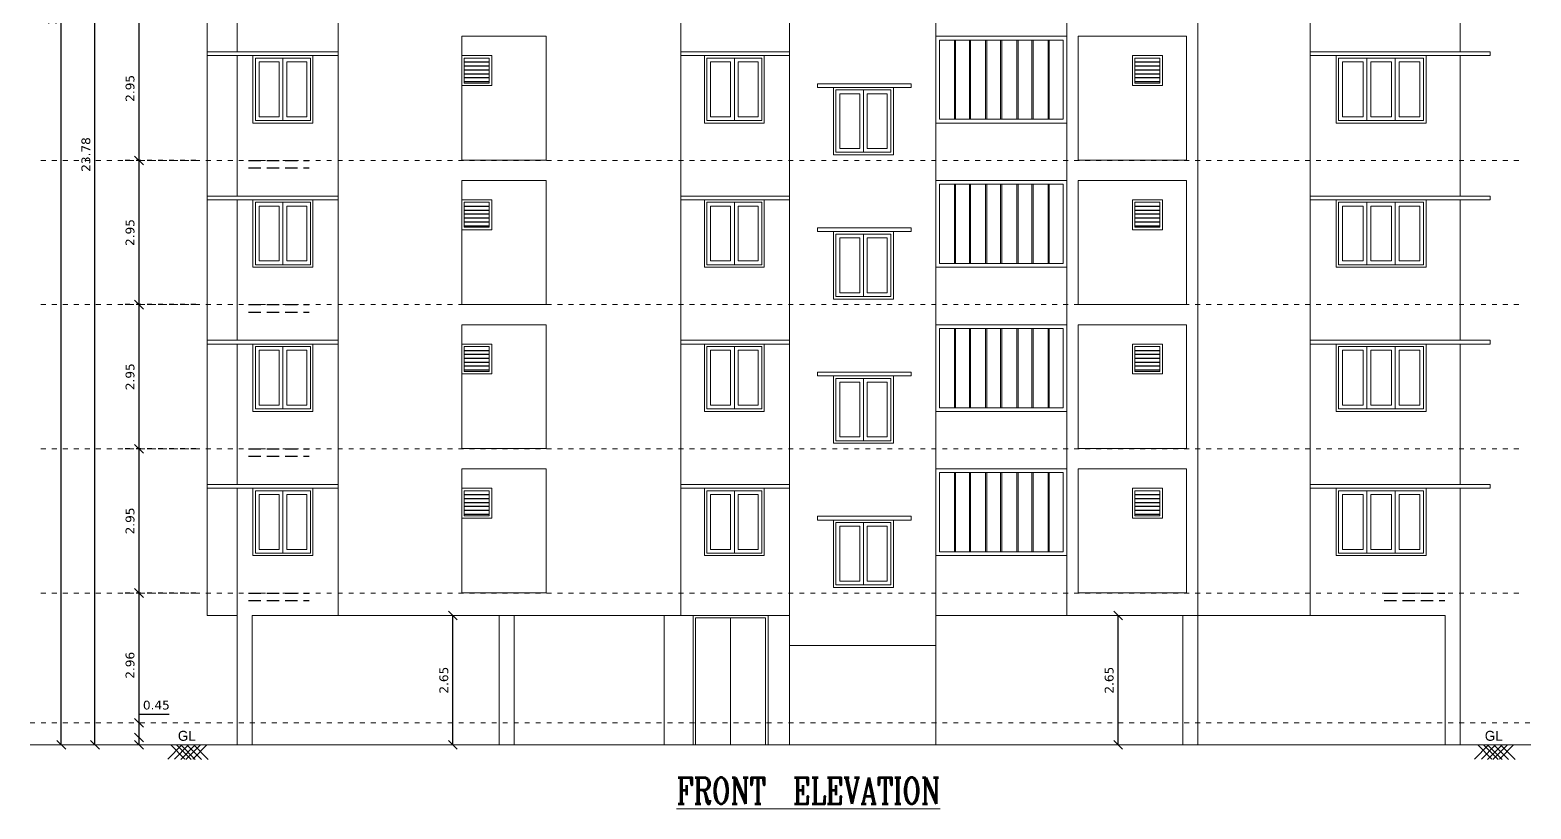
# Model space of a CAD drawing. Header units: metres. Extents: x 609 to 1377, y 679 to 857.
# Drawn here: x 979.39 to 1010.11, y 683.07 to 699.03 of the extents above; entities that cross this region are included whole.
import ezdxf

# ---------------------------------------------------------------- set-up
doc = ezdxf.new("R2010")
doc.units = ezdxf.units.M
doc.header["$MEASUREMENT"] = 0
doc.header["$PDMODE"] = 2
doc.header["$PDSIZE"] = 50
for name, pattern in [('DOT2', [0.125, 0, -0.125]), ('DOTX2', [0.5, 0, -0.5]), ('HIDDEN', [0.375, 0.25, -0.125])]:
    doc.linetypes.add(name, pattern=pattern)
doc.layers.get('0').update_dxf_attribs({"lineweight": 0})
doc.layers.get('Defpoints').update_dxf_attribs({"lineweight": 0})
for name, color, linetype in [('BLK_1_HT_OF_BLDG', 5, 'Continuous'), ('BLK_1_PLINTH_HEIGHT', 7, 'Continuous'), ('COLUMN', 2, 'Continuous'), ('flr hts', 252, 'HIDDEN'), ('HATCH', 15, 'Continuous')]:
    doc.layers.add(name, color=color, linetype=linetype)
for name, color, linetype, lineweight in [('DIM', 3, 'Continuous', 0), ('DOOR', 8, 'Continuous', 0), ('ED', 30, 'Continuous', 0), ('TEXT', 7, 'Continuous', 0), ('wall', 7, 'Continuous', 0)]:
    doc.layers.add(name, color=color, linetype=linetype, lineweight=lineweight)
doc.styles.add('GPL$0$ROMANC', font='romanc', dxfattribs={"width": 0.75})
doc.styles.get("Standard").update_dxf_attribs({"font": 'verdana.ttf', "height": 0.18})
doc.styles.add('USA', font='GOTHIC.TTF', dxfattribs={"width": 0.8})
doc.dimstyles.new('ED', dxfattribs={"dimscale": 0, "dimtxt": 0.18, "dimasz": 0.18, "dimexe": 0, "dimexo": 0, "dimgap": 0.09, "dimtad": 1, "dimtoh": 1, "dimzin": 3, "dimdsep": 46, "dimtxsty": 'Standard', "dimblk": 'OBLIQUE', "dimcen": 0.09, "dimse1": 1, "dimse2": 1, "dimclrd": 251, "dimclrt": 30, "dimadec": 0, "dimazin": 0, "dimtfac": 1, "dimtmove": 0, "dimatfit": 3, "dimldrblk": 'ARCHTICK', "dimfxl": 1, "dimtolj": 1, "dimtzin": 0, "dimarcsym": 0})
doc.dimstyles.get("Standard").update_dxf_attribs({"dimscale": 0, "dimtxt": 0.18, "dimasz": 0.18, "dimexe": 0.18, "dimexo": 0.0625, "dimgap": 0.09, "dimtad": 1, "dimtoh": 1, "dimzin": 0, "dimdsep": 46, "dimtxsty": 'Standard', "dimblk": 'OBLIQUE', "dimcen": 0.09, "dimse1": 1, "dimse2": 1, "dimadec": 0, "dimazin": 0, "dimtfac": 1, "dimtofl": 0, "dimtmove": 0, "dimatfit": 3, "dimldrblk": 'OBLIQUE', "dimfxl": 1, "dimtolj": 1, "dimtzin": 0, "dimarcsym": 0})

# ---------------------------------------------------------------- blocks, each defined once
blk = doc.blocks.new('_Oblique')
at = {"color": 0, "linetype": 'ByBlock', "lineweight": -2}
blk.add_line((-0.5, -0.5), (0.5, 0.5), dxfattribs=at)
blk = doc.blocks.new('*D29')
at = {"layer": 'Defpoints', "color": 0}
for p in [(981.626, 687.498), (983.134, 687.498), (983.134, 684.538)]:
    blk.add_point(p, dxfattribs=at)
at = {"layer": 'ED', "color": 251, "lineweight": -2}
blk.add_line((981.626, 684.538), (981.626, 687.498), dxfattribs=at)
at = {"layer": 'ED', "color": 251, "lineweight": -2, "xscale": 0.18, "yscale": 0.18, "zscale": 0.18}
for p, rotation in [((981.626, 687.498), 90), ((981.626, 684.538), 270)]:
    blk.add_blockref('_Oblique', p, dxfattribs=dict(at, rotation=rotation))
at = {"layer": 'ED', "color": 30, "insert": (981.442, 686.018), "char_height": 0.18, "attachment_point": 5, "rotation": 90}
blk.add_mtext('\\A1;2.96', dxfattribs=at)
blk = doc.blocks.new('_ArchTick')
at = {"color": 0, "const_width": 0.15}
blk.add_lwpolyline([(-0.5, -0.5), (0.5, 0.5)], dxfattribs=at)
blk = doc.blocks.new('*D30')
at = {"layer": 'Defpoints', "color": 0}
for p in [(981.626, 690.451), (982.789, 690.451), (983.134, 687.498)]:
    blk.add_point(p, dxfattribs=at)
at = {"layer": 'ED', "color": 251, "lineweight": -2}
blk.add_line((981.626, 687.498), (981.626, 690.451), dxfattribs=at)
at = {"layer": 'ED', "color": 251, "lineweight": -2, "xscale": 0.18, "yscale": 0.18, "zscale": 0.18}
for p, rotation in [((981.626, 690.451), 90), ((981.626, 687.498), 270)]:
    blk.add_blockref('_Oblique', p, dxfattribs=dict(at, rotation=rotation))
at = {"layer": 'ED', "color": 30, "insert": (981.442, 688.974), "char_height": 0.18, "attachment_point": 5, "rotation": 90}
blk.add_mtext('\\A1;2.95', dxfattribs=at)
blk = doc.blocks.new('*D31')
at = {"layer": 'Defpoints', "color": 0}
for p in [(981.626, 693.404), (982.789, 693.404), (982.789, 690.451)]:
    blk.add_point(p, dxfattribs=at)
at = {"layer": 'ED', "color": 251, "lineweight": -2}
blk.add_line((981.626, 690.451), (981.626, 693.404), dxfattribs=at)
at = {"layer": 'ED', "color": 251, "lineweight": -2, "xscale": 0.18, "yscale": 0.18, "zscale": 0.18}
for p, rotation in [((981.626, 693.404), 90), ((981.626, 690.451), 270)]:
    blk.add_blockref('_Oblique', p, dxfattribs=dict(at, rotation=rotation))
at = {"layer": 'ED', "color": 30, "insert": (981.442, 691.928), "char_height": 0.18, "attachment_point": 5, "rotation": 90}
blk.add_mtext('\\A1;2.95', dxfattribs=at)
blk = doc.blocks.new('*D32')
at = {"layer": 'Defpoints', "color": 0}
for p in [(981.626, 696.358), (982.789, 696.358), (982.789, 693.404)]:
    blk.add_point(p, dxfattribs=at)
at = {"layer": 'ED', "color": 251, "lineweight": -2}
blk.add_line((981.626, 693.404), (981.626, 696.358), dxfattribs=at)
at = {"layer": 'ED', "color": 251, "lineweight": -2, "xscale": 0.18, "yscale": 0.18, "zscale": 0.18}
for p, rotation in [((981.626, 696.358), 90), ((981.626, 693.404), 270)]:
    blk.add_blockref('_Oblique', p, dxfattribs=dict(at, rotation=rotation))
at = {"layer": 'ED', "color": 30, "insert": (981.442, 694.881), "char_height": 0.18, "attachment_point": 5, "rotation": 90}
blk.add_mtext('\\A1;2.95', dxfattribs=at)
blk = doc.blocks.new('*D35')
at = {"layer": 'Defpoints', "color": 0}
for p in [(980.034, 714.304), (991.337, 714.304), (980.907, 684.388)]:
    blk.add_point(p, dxfattribs=at)
at = {"layer": 'ED', "color": 251, "lineweight": -2}
blk.add_line((980.034, 684.388), (980.034, 714.304), dxfattribs=at)
at = {"layer": 'ED', "color": 251, "lineweight": -2, "xscale": 0.18, "yscale": 0.18, "zscale": 0.18}
for p, rotation in [((980.034, 714.304), 90), ((980.034, 684.388), 270)]:
    blk.add_blockref('_Oblique', p, dxfattribs=dict(at, rotation=rotation))
at = {"layer": 'ED', "color": 30, "insert": (979.85, 699.496), "char_height": 0.18, "attachment_point": 5, "rotation": 90}
blk.add_mtext('\\A1;29.92', dxfattribs=at)
blk = doc.blocks.new('*D102')
at = {"layer": 'Defpoints', "color": 0}
for p in [(988.048, 687.038), (988.999, 687.038), (988.999, 684.388)]:
    blk.add_point(p, dxfattribs=at)
at = {"layer": 'ED', "color": 251, "lineweight": -2}
blk.add_line((988.048, 684.388), (988.048, 687.038), dxfattribs=at)
at = {"layer": 'ED', "color": 251, "lineweight": -2, "xscale": 0.18, "yscale": 0.18, "zscale": 0.18}
for p, rotation in [((988.048, 687.038), 90), ((988.048, 684.388), 270)]:
    blk.add_blockref('_Oblique', p, dxfattribs=dict(at, rotation=rotation))
at = {"layer": 'ED', "color": 30, "insert": (987.865, 685.713), "char_height": 0.18, "attachment_point": 5, "rotation": 90}
blk.add_mtext('\\A1;2.65', dxfattribs=at)
blk = doc.blocks.new('*D37')
at = {"layer": 'Defpoints', "color": 0}
for p in [(1001.666, 687.038), (1002.616, 687.038), (1002.616, 684.388)]:
    blk.add_point(p, dxfattribs=at)
at = {"layer": 'ED', "color": 251, "lineweight": -2}
blk.add_line((1001.666, 684.388), (1001.666, 687.038), dxfattribs=at)
at = {"layer": 'ED', "color": 251, "lineweight": -2, "xscale": 0.18, "yscale": 0.18, "zscale": 0.18}
for p, rotation in [((1001.666, 687.038), 90), ((1001.666, 684.388), 270)]:
    blk.add_blockref('_Oblique', p, dxfattribs=dict(at, rotation=rotation))
at = {"layer": 'ED', "color": 30, "insert": (1001.482, 685.713), "char_height": 0.18, "attachment_point": 5, "rotation": 90}
blk.add_mtext('\\A1;2.65', dxfattribs=at)
blk = doc.blocks.new('*D124')
at = {"layer": 'BLK_1_HT_OF_BLDG', "color": 0, "lineweight": -2}
blk.add_line((980.723, 684.388), (980.723, 708.171), dxfattribs=at)
at = {"layer": 'Defpoints', "color": 0}
for p in [(980.723, 708.171), (983.632, 708.171), (983.632, 684.388)]:
    blk.add_point(p, dxfattribs=at)
at = {"layer": 'BLK_1_HT_OF_BLDG', "color": 0, "lineweight": -2, "xscale": 0.18, "yscale": 0.18, "zscale": 0.18}
for p, rotation in [((980.723, 708.171), 90), ((980.723, 684.388), 270)]:
    blk.add_blockref('_Oblique', p, dxfattribs=dict(at, rotation=rotation))
at = {"layer": 'BLK_1_HT_OF_BLDG', "color": 0, "insert": (980.539, 696.479), "char_height": 0.18, "attachment_point": 5, "rotation": 90}
blk.add_mtext('\\A1;23.78', dxfattribs=at)
blk = doc.blocks.new('*D125')
at = {"layer": 'BLK_1_PLINTH_HEIGHT', "color": 0, "linetype": 'ByBlock', "lineweight": -2}
for p, q in [((981.626, 684.838), (981.626, 685.018)), ((981.626, 685.018), (982.244, 685.018)), ((981.626, 684.388), (981.626, 684.838))]:
    blk.add_line(p, q, dxfattribs=at)
at = {"layer": 'Defpoints', "color": 0, "linetype": 'ByBlock'}
for p in [(981.626, 684.838), (983.632, 684.838), (983.632, 684.388)]:
    blk.add_point(p, dxfattribs=at)
at = {"layer": 'BLK_1_PLINTH_HEIGHT', "color": 0, "linetype": 'ByBlock', "lineweight": -2, "xscale": 0.18, "yscale": 0.18, "zscale": 0.18}
for p, rotation in [((981.626, 684.838), 90), ((981.626, 684.388), 270)]:
    blk.add_blockref('_Oblique', p, dxfattribs=dict(at, rotation=rotation))
at = {"layer": 'BLK_1_PLINTH_HEIGHT', "color": 0, "linetype": 'ByBlock', "insert": (981.98, 685.201), "char_height": 0.18, "attachment_point": 5}
blk.add_mtext('\\A1;0.45', dxfattribs=at)
blk = doc.blocks.new('*D285')
at = {"layer": 'Defpoints', "color": 0}
for p in [(981.626, 699.311), (983.019, 699.311), (982.789, 696.358)]:
    blk.add_point(p, dxfattribs=at)
at = {"layer": 'ED', "color": 251, "lineweight": -2}
blk.add_line((981.626, 696.358), (981.626, 699.311), dxfattribs=at)
at = {"layer": 'ED', "color": 251, "lineweight": -2, "xscale": 0.18, "yscale": 0.18, "zscale": 0.18}
for p, rotation in [((981.626, 699.311), 90), ((981.626, 696.358), 270)]:
    blk.add_blockref('_Oblique', p, dxfattribs=dict(at, rotation=rotation))
at = {"layer": 'ED', "color": 30, "insert": (981.442, 697.834), "char_height": 0.18, "attachment_point": 5, "rotation": 90}
blk.add_mtext('\\A1;2.95', dxfattribs=at)

msp = doc.modelspace()

# ---------------------------------------------------------------- hatches: boundary and pattern name
at = {"layer": 'HATCH'}
h = msp.add_hatch(dxfattribs=at)
h.set_pattern_fill('ANSI31', color=256, scale=0.638889, angle=135, style=0)
h.set_pattern_definition([(180, (1221.3086, 1147.67252), (0, -0.079861111), [])])
h.paths.add_polyline_path([(988.794, 698.453), (988.283, 698.453), (988.283, 697.942), (988.794, 697.942)])
h = msp.add_hatch(dxfattribs=at)
h.set_pattern_fill('ANSI31', color=256, scale=0.638889, angle=135, style=0)
h.set_pattern_definition([(180, (1235.03472, 1147.67252), (0, -0.079861111), [])])
h.paths.add_polyline_path([(1002.521, 698.453), (1002.009, 698.453), (1002.009, 697.942), (1002.521, 697.942)])
h = msp.add_hatch(dxfattribs=at)
h.set_pattern_fill('ANSI31', color=256, scale=0.638889, angle=135, style=0)
h.set_pattern_definition([(180, (1221.3086, 1144.71918), (0, -0.079861111), [])])
h.paths.add_polyline_path([(988.794, 695.5), (988.283, 695.5), (988.283, 694.989), (988.794, 694.989)])
h = msp.add_hatch(dxfattribs=at)
h.set_pattern_fill('ANSI31', color=256, scale=0.638889, angle=135, style=0)
h.set_pattern_definition([(180, (1235.03472, 1144.71918), (0, -0.079861111), [])])
h.paths.add_polyline_path([(1002.521, 695.5), (1002.009, 695.5), (1002.009, 694.989), (1002.521, 694.989)])
h = msp.add_hatch(dxfattribs=at)
h.set_pattern_fill('ANSI31', color=256, scale=0.638889, angle=135, style=0)
h.set_pattern_definition([(180, (1221.3086, 1141.76585), (0, -0.079861111), [])])
h.paths.add_polyline_path([(988.794, 692.547), (988.283, 692.547), (988.283, 692.035), (988.794, 692.035)])
h = msp.add_hatch(dxfattribs=at)
h.set_pattern_fill('ANSI31', color=256, scale=0.638889, angle=135, style=0)
h.set_pattern_definition([(180, (1235.03472, 1141.76585), (0, -0.079861111), [])])
h.paths.add_polyline_path([(1002.521, 692.547), (1002.009, 692.547), (1002.009, 692.035), (1002.521, 692.035)])
h = msp.add_hatch(dxfattribs=at)
h.set_pattern_fill('ANSI31', color=256, scale=0.638889, angle=135, style=0)
h.set_pattern_definition([(180, (1221.3086, 1138.81252), (0, -0.079861111), [])])
h.paths.add_polyline_path([(988.794, 689.593), (988.283, 689.593), (988.283, 689.082), (988.794, 689.082)])
h = msp.add_hatch(dxfattribs=at)
h.set_pattern_fill('ANSI31', color=256, scale=0.638889, angle=135, style=0)
h.set_pattern_definition([(180, (1235.03472, 1138.81252), (0, -0.079861111), [])])
h.paths.add_polyline_path([(1002.521, 689.593), (1002.009, 689.593), (1002.009, 689.082), (1002.521, 689.082)])

# ---------------------------------------------------------------- linework, layer by layer
at = {"color": 251, "linetype": 'DOT2'}
for p, q in [((979.617, 696.358), (1009.877, 696.358)), ((979.617, 693.404), (1009.877, 693.404)), ((979.617, 690.451), (1009.877, 690.451)), ((979.617, 687.498), (1009.877, 687.498)), ((979.394, 684.838), (1010.115, 684.838))]:
    msp.add_line(p, q, dxfattribs=at)
at = {"layer": 'COLUMN', "linetype": 'HIDDEN'}
for p, q in [((983.867, 696.358), (985.105, 696.358)), ((983.867, 696.204), (985.105, 696.204)), ((983.867, 693.404), (985.105, 693.404)), ((983.867, 693.251), (985.105, 693.251)), ((983.867, 690.451), (985.105, 690.451)), ((983.867, 690.298), (985.105, 690.298)), ((983.867, 687.498), (985.105, 687.498)), ((983.867, 687.344), (985.105, 687.344)), ((1007.112, 687.498), (1008.351, 687.498)), ((1007.112, 687.344), (1008.351, 687.344))]:
    msp.add_line(p, q, dxfattribs=at)
at = {"layer": 'DOOR', "linetype": 'Continuous'}
for p, q in [((1000.614, 698.901), (997.931, 698.901)), ((1000.614, 698.901), (997.931, 698.901)), ((998.007, 698.824), (1000.537, 698.824)), ((998.007, 697.201), (998.007, 698.824)), ((998.314, 698.824), (998.314, 697.201)), ((998.339, 698.824), (998.339, 697.201)), ((998.621, 697.201), (998.621, 698.824)), ((998.646, 697.201), (998.646, 698.824)), ((998.953, 698.824), (998.953, 697.201)), ((998.978, 698.824), (998.978, 697.201)), ((999.259, 697.201), (999.259, 698.824)), ((999.285, 697.201), (999.285, 698.824)), ((999.592, 698.824), (999.592, 697.201)), ((999.617, 698.824), (999.617, 697.201)), ((999.898, 697.201), (999.898, 698.824)), ((999.924, 697.201), (999.924, 698.824)), ((1000.231, 698.824), (1000.231, 697.201)), ((1000.256, 698.824), (1000.256, 697.201)), ((1000.537, 698.824), (1000.537, 697.201)), ((985.185, 698.504), (983.958, 698.504)), ((983.958, 698.504), (983.958, 697.124)), ((985.134, 698.453), (984.009, 698.453)), ((984.009, 698.453), (984.009, 697.175)), ((984.571, 698.453), (984.571, 697.175)), ((985.134, 697.175), (985.134, 698.453)), ((985.185, 697.124), (985.185, 698.504)), ((994.423, 698.504), (993.196, 698.504)), ((993.196, 698.504), (993.196, 697.124)), ((994.372, 698.453), (993.247, 698.453)), ((993.247, 698.453), (993.247, 697.175)), ((993.81, 698.453), (993.81, 697.175)), ((994.372, 697.175), (994.372, 698.453)), ((994.423, 697.124), (994.423, 698.504)), ((1007.967, 698.504), (1006.127, 698.504)), ((1006.127, 698.504), (1006.127, 697.124)), ((1007.916, 698.453), (1006.178, 698.453)), ((1006.178, 698.453), (1006.178, 697.175)), ((1006.758, 698.453), (1006.758, 697.175)), ((1007.337, 698.453), (1007.337, 697.175)), ((1007.916, 697.175), (1007.916, 698.453)), ((1007.967, 697.124), (1007.967, 698.504)), ((1008.664, 695.628), (1008.664, 698.504)), ((997.065, 697.853), (995.839, 697.853)), ((995.839, 697.853), (995.839, 696.473)), ((997.014, 697.802), (995.89, 697.802)), ((995.89, 697.802), (995.89, 696.524)), ((996.452, 697.802), (996.452, 696.524)), ((997.014, 696.524), (997.014, 697.802)), ((997.065, 696.473), (997.065, 697.853)), ((983.958, 697.124), (985.185, 697.124)), ((984.009, 697.175), (985.134, 697.175)), ((993.196, 697.124), (994.423, 697.124)), ((993.247, 697.175), (994.372, 697.175)), ((1000.614, 697.124), (997.931, 697.124)), ((1000.537, 697.201), (998.007, 697.201)), ((1006.127, 697.124), (1007.967, 697.124)), ((1006.178, 697.175), (1007.916, 697.175)), ((995.839, 696.473), (997.065, 696.473)), ((995.89, 696.524), (997.014, 696.524)), ((1000.614, 695.948), (997.931, 695.948)), ((998.007, 695.871), (1000.537, 695.871)), ((998.007, 694.248), (998.007, 695.871)), ((998.314, 695.871), (998.314, 694.248)), ((998.339, 695.871), (998.339, 694.248)), ((998.621, 694.248), (998.621, 695.871)), ((998.646, 694.248), (998.646, 695.871)), ((998.953, 695.871), (998.953, 694.248)), ((998.978, 695.871), (998.978, 694.248)), ((999.259, 694.248), (999.259, 695.871)), ((999.285, 694.248), (999.285, 695.871)), ((999.592, 695.871), (999.592, 694.248)), ((999.617, 695.871), (999.617, 694.248)), ((999.898, 694.248), (999.898, 695.871)), ((999.924, 694.248), (999.924, 695.871)), ((1000.231, 695.871), (1000.231, 694.248)), ((1000.256, 695.871), (1000.256, 694.248)), ((1000.537, 695.871), (1000.537, 694.248)), ((985.185, 695.551), (983.958, 695.551)), ((983.958, 695.551), (983.958, 694.171)), ((985.185, 694.171), (985.185, 695.551)), ((994.423, 695.551), (993.196, 695.551)), ((993.196, 695.551), (993.196, 694.171)), ((994.423, 694.171), (994.423, 695.551)), ((1007.967, 695.551), (1006.127, 695.551)), ((1006.127, 695.551), (1006.127, 694.171)), ((1007.967, 694.171), (1007.967, 695.551)), ((1008.664, 692.674), (1008.664, 695.551)), ((985.134, 695.5), (984.009, 695.5)), ((984.009, 695.5), (984.009, 694.222)), ((984.571, 695.5), (984.571, 694.222)), ((985.134, 694.222), (985.134, 695.5)), ((994.372, 695.5), (993.247, 695.5)), ((993.247, 695.5), (993.247, 694.222)), ((993.81, 695.5), (993.81, 694.222)), ((994.372, 694.222), (994.372, 695.5)), ((1007.916, 695.5), (1006.178, 695.5)), ((1006.178, 695.5), (1006.178, 694.222)), ((1006.758, 695.5), (1006.758, 694.222)), ((1007.337, 695.5), (1007.337, 694.222)), ((1007.916, 694.222), (1007.916, 695.5)), ((997.065, 694.899), (995.839, 694.899)), ((995.839, 694.899), (995.839, 693.519)), ((997.065, 693.519), (997.065, 694.899)), ((997.014, 694.848), (995.89, 694.848)), ((995.89, 694.848), (995.89, 693.57)), ((996.452, 694.848), (996.452, 693.57)), ((997.014, 693.57), (997.014, 694.848)), ((983.958, 694.171), (985.185, 694.171)), ((984.009, 694.222), (985.134, 694.222)), ((993.196, 694.171), (994.423, 694.171)), ((993.247, 694.222), (994.372, 694.222)), ((1000.614, 694.171), (997.931, 694.171)), ((1000.537, 694.248), (998.007, 694.248)), ((1006.127, 694.171), (1007.967, 694.171)), ((1006.178, 694.222), (1007.916, 694.222)), ((995.839, 693.519), (997.065, 693.519)), ((995.89, 693.57), (997.014, 693.57)), ((1000.614, 692.994), (997.931, 692.994)), ((998.007, 692.918), (1000.537, 692.918)), ((998.007, 691.294), (998.007, 692.918)), ((998.314, 692.918), (998.314, 691.294)), ((998.339, 692.918), (998.339, 691.294)), ((998.621, 691.294), (998.621, 692.918)), ((998.646, 691.294), (998.646, 692.918)), ((998.953, 692.918), (998.953, 691.294)), ((998.978, 692.918), (998.978, 691.294)), ((999.259, 691.294), (999.259, 692.918)), ((999.285, 691.294), (999.285, 692.918)), ((999.592, 692.918), (999.592, 691.294)), ((999.617, 692.918), (999.617, 691.294)), ((999.898, 691.294), (999.898, 692.918)), ((999.924, 691.294), (999.924, 692.918)), ((1000.231, 692.918), (1000.231, 691.294)), ((1000.256, 692.918), (1000.256, 691.294)), ((1000.537, 692.918), (1000.537, 691.294)), ((985.185, 692.598), (983.958, 692.598)), ((983.958, 692.598), (983.958, 691.218)), ((985.134, 692.547), (984.009, 692.547)), ((984.009, 692.547), (984.009, 691.269)), ((984.571, 692.547), (984.571, 691.269)), ((985.134, 691.269), (985.134, 692.547)), ((985.185, 691.218), (985.185, 692.598)), ((994.423, 692.598), (993.196, 692.598)), ((993.196, 692.598), (993.196, 691.218)), ((994.372, 692.547), (993.247, 692.547)), ((993.247, 692.547), (993.247, 691.269)), ((993.81, 692.547), (993.81, 691.269)), ((994.372, 691.269), (994.372, 692.547)), ((994.423, 691.218), (994.423, 692.598)), ((1007.967, 692.598), (1006.127, 692.598)), ((1006.127, 692.598), (1006.127, 691.218)), ((1007.916, 692.547), (1006.178, 692.547)), ((1006.178, 692.547), (1006.178, 691.269)), ((1006.758, 692.547), (1006.758, 691.269)), ((1007.337, 692.547), (1007.337, 691.269)), ((1007.916, 691.269), (1007.916, 692.547)), ((1007.967, 691.218), (1007.967, 692.598)), ((1008.664, 689.721), (1008.664, 692.598)), ((997.065, 691.946), (995.839, 691.946)), ((995.839, 691.946), (995.839, 690.566)), ((997.014, 691.895), (995.89, 691.895)), ((995.89, 691.895), (995.89, 690.617)), ((996.452, 691.895), (996.452, 690.617)), ((997.014, 690.617), (997.014, 691.895)), ((997.065, 690.566), (997.065, 691.946)), ((983.958, 691.218), (985.185, 691.218)), ((984.009, 691.269), (985.134, 691.269)), ((993.196, 691.218), (994.423, 691.218)), ((993.247, 691.269), (994.372, 691.269)), ((1000.614, 691.218), (997.931, 691.218)), ((1000.537, 691.294), (998.007, 691.294)), ((1006.127, 691.218), (1007.967, 691.218)), ((1006.178, 691.269), (1007.916, 691.269)), ((995.89, 690.617), (997.014, 690.617)), ((995.839, 690.566), (997.065, 690.566)), ((1000.614, 690.041), (997.931, 690.041)), ((998.007, 689.964), (1000.537, 689.964)), ((998.007, 688.341), (998.007, 689.964)), ((998.314, 689.964), (998.314, 688.341)), ((998.339, 689.964), (998.339, 688.341)), ((998.621, 688.341), (998.621, 689.964)), ((998.646, 688.341), (998.646, 689.964)), ((998.953, 689.964), (998.953, 688.341)), ((998.978, 689.964), (998.978, 688.341)), ((999.259, 688.341), (999.259, 689.964)), ((999.285, 688.341), (999.285, 689.964)), ((999.592, 689.964), (999.592, 688.341)), ((999.617, 689.964), (999.617, 688.341)), ((999.898, 688.341), (999.898, 689.964)), ((999.924, 688.341), (999.924, 689.964)), ((1000.231, 689.964), (1000.231, 688.341)), ((1000.256, 689.964), (1000.256, 688.341)), ((1000.537, 689.964), (1000.537, 688.341)), ((985.185, 689.644), (983.958, 689.644)), ((983.958, 689.644), (983.958, 688.264)), ((985.134, 689.593), (984.009, 689.593)), ((984.009, 689.593), (984.009, 688.315)), ((984.571, 689.593), (984.571, 688.315)), ((985.134, 688.315), (985.134, 689.593)), ((985.185, 688.264), (985.185, 689.644)), ((994.423, 689.644), (993.196, 689.644)), ((993.196, 689.644), (993.196, 688.264)), ((994.372, 689.593), (993.247, 689.593)), ((993.247, 689.593), (993.247, 688.315)), ((993.81, 689.593), (993.81, 688.315)), ((994.372, 688.315), (994.372, 689.593)), ((994.423, 688.264), (994.423, 689.644)), ((1007.967, 689.644), (1006.127, 689.644)), ((1006.127, 689.644), (1006.127, 688.264)), ((1007.916, 689.593), (1006.178, 689.593)), ((1006.178, 689.593), (1006.178, 688.315)), ((1006.758, 689.593), (1006.758, 688.315)), ((1007.337, 689.593), (1007.337, 688.315)), ((1007.916, 688.315), (1007.916, 689.593)), ((1007.967, 688.264), (1007.967, 689.644)), ((997.065, 688.993), (995.839, 688.993)), ((995.839, 688.993), (995.839, 687.613)), ((997.014, 688.942), (995.89, 688.942)), ((995.89, 688.942), (995.89, 687.664)), ((996.452, 688.942), (996.452, 687.664)), ((997.014, 687.664), (997.014, 688.942)), ((997.065, 687.613), (997.065, 688.993)), ((983.958, 688.264), (985.185, 688.264)), ((984.009, 688.315), (985.134, 688.315)), ((993.196, 688.264), (994.423, 688.264)), ((993.247, 688.315), (994.372, 688.315)), ((1000.614, 688.264), (997.931, 688.264)), ((1000.537, 688.341), (998.007, 688.341)), ((1006.127, 688.264), (1007.967, 688.264)), ((1006.178, 688.315), (1007.916, 688.315)), ((995.839, 687.613), (997.065, 687.613)), ((995.89, 687.664), (997.014, 687.664)), ((1003.297, 687.038), (1005.597, 687.038)), ((1005.597, 687.038), (1008.357, 687.038))]:
    msp.add_line(p, q, dxfattribs=at)
at = {"layer": 'DOOR'}
for p, q in [((982.499, 684.388), (982.212, 684.097)), ((982.277, 684.388), (982.564, 684.097)), ((982.639, 684.388), (982.352, 684.097)), ((982.394, 684.388), (982.692, 684.086)), ((982.478, 684.388), (982.775, 684.086)), ((982.777, 684.388), (982.48, 684.086)), ((982.883, 684.388), (982.586, 684.086)), ((982.607, 684.388), (982.905, 684.086)), ((983.011, 684.388), (982.724, 684.097)), ((982.746, 684.388), (983.043, 684.086)), ((1009.248, 684.388), (1008.961, 684.097)), ((1009.026, 684.388), (1009.313, 684.097)), ((1009.388, 684.388), (1009.101, 684.097)), ((1009.143, 684.388), (1009.44, 684.086)), ((1009.227, 684.388), (1009.524, 684.086)), ((1009.526, 684.388), (1009.228, 684.086)), ((1009.632, 684.388), (1009.334, 684.086)), ((1009.356, 684.388), (1009.653, 684.086)), ((1009.759, 684.388), (1009.472, 684.097)), ((1009.494, 684.388), (1009.792, 684.086))]:
    msp.add_line(p, q, dxfattribs=at)
at = {"layer": 'DOOR', "linetype": 'Continuous'}
for points in [[(983.019, 698.504), (985.702, 698.504), (985.702, 698.581), (983.019, 698.581)], [(984.086, 697.252), (984.495, 697.252), (984.495, 698.377), (984.086, 698.377)], [(985.057, 697.252), (984.648, 697.252), (984.648, 698.377), (985.057, 698.377)], [(988.232, 697.891), (988.846, 697.891), (988.846, 698.504), (988.232, 698.504)], [(988.283, 697.942), (988.794, 697.942), (988.794, 698.453), (988.283, 698.453)], [(992.717, 698.504), (994.941, 698.504), (994.941, 698.581), (992.717, 698.581)], [(993.324, 697.252), (993.733, 697.252), (993.733, 698.377), (993.324, 698.377)], [(994.295, 697.252), (993.886, 697.252), (993.886, 698.377), (994.295, 698.377)], [(1001.958, 697.891), (1002.572, 697.891), (1002.572, 698.504), (1001.958, 698.504)], [(1002.009, 697.942), (1002.521, 697.942), (1002.521, 698.453), (1002.009, 698.453)], [(1005.597, 698.504), (1009.277, 698.504), (1009.277, 698.581), (1005.597, 698.581)], [(1006.255, 697.252), (1006.681, 697.252), (1006.681, 698.377), (1006.255, 698.377)], [(1006.834, 697.252), (1007.26, 697.252), (1007.26, 698.377), (1006.834, 698.377)], [(1007.414, 697.252), (1007.84, 697.252), (1007.84, 698.377), (1007.414, 698.377)], [(995.513, 697.853), (997.43, 697.853), (997.43, 697.929), (995.513, 697.929)], [(995.967, 696.6), (996.375, 696.6), (996.375, 697.725), (995.967, 697.725)], [(996.938, 696.6), (996.529, 696.6), (996.529, 697.725), (996.938, 697.725)], [(983.019, 695.551), (985.702, 695.551), (985.702, 695.628), (983.019, 695.628)], [(988.232, 694.938), (988.846, 694.938), (988.846, 695.551), (988.232, 695.551)], [(992.717, 695.551), (994.941, 695.551), (994.941, 695.628), (992.717, 695.628)], [(1001.958, 694.938), (1002.572, 694.938), (1002.572, 695.551), (1001.958, 695.551)], [(1005.597, 695.551), (1009.277, 695.551), (1009.277, 695.628), (1005.597, 695.628)], [(984.086, 694.299), (984.495, 694.299), (984.495, 695.423), (984.086, 695.423)], [(985.057, 694.299), (984.648, 694.299), (984.648, 695.423), (985.057, 695.423)], [(988.283, 694.989), (988.794, 694.989), (988.794, 695.5), (988.283, 695.5)], [(993.324, 694.299), (993.733, 694.299), (993.733, 695.423), (993.324, 695.423)], [(994.295, 694.299), (993.886, 694.299), (993.886, 695.423), (994.295, 695.423)], [(1002.009, 694.989), (1002.521, 694.989), (1002.521, 695.5), (1002.009, 695.5)], [(1006.255, 694.299), (1006.681, 694.299), (1006.681, 695.423), (1006.255, 695.423)], [(1006.834, 694.299), (1007.26, 694.299), (1007.26, 695.423), (1006.834, 695.423)], [(1007.414, 694.299), (1007.84, 694.299), (1007.84, 695.423), (1007.414, 695.423)], [(995.513, 694.899), (997.43, 694.899), (997.43, 694.976), (995.513, 694.976)], [(995.967, 693.647), (996.375, 693.647), (996.375, 694.772), (995.967, 694.772)], [(996.938, 693.647), (996.529, 693.647), (996.529, 694.772), (996.938, 694.772)], [(983.019, 692.598), (985.702, 692.598), (985.702, 692.674), (983.019, 692.674)], [(984.086, 691.345), (984.495, 691.345), (984.495, 692.47), (984.086, 692.47)], [(985.057, 691.345), (984.648, 691.345), (984.648, 692.47), (985.057, 692.47)], [(988.232, 691.984), (988.846, 691.984), (988.846, 692.598), (988.232, 692.598)], [(988.283, 692.035), (988.794, 692.035), (988.794, 692.547), (988.283, 692.547)], [(992.717, 692.598), (994.941, 692.598), (994.941, 692.674), (992.717, 692.674)], [(993.324, 691.345), (993.733, 691.345), (993.733, 692.47), (993.324, 692.47)], [(994.295, 691.345), (993.886, 691.345), (993.886, 692.47), (994.295, 692.47)], [(1001.958, 691.984), (1002.572, 691.984), (1002.572, 692.598), (1001.958, 692.598)], [(1002.009, 692.035), (1002.521, 692.035), (1002.521, 692.547), (1002.009, 692.547)], [(1005.597, 692.598), (1009.277, 692.598), (1009.277, 692.674), (1005.597, 692.674)], [(1006.255, 691.345), (1006.681, 691.345), (1006.681, 692.47), (1006.255, 692.47)], [(1006.834, 691.345), (1007.26, 691.345), (1007.26, 692.47), (1006.834, 692.47)], [(1007.414, 691.345), (1007.84, 691.345), (1007.84, 692.47), (1007.414, 692.47)], [(995.513, 691.946), (997.43, 691.946), (997.43, 692.023), (995.513, 692.023)], [(995.967, 690.694), (996.375, 690.694), (996.375, 691.818), (995.967, 691.818)], [(996.938, 690.694), (996.529, 690.694), (996.529, 691.818), (996.938, 691.818)], [(983.019, 689.644), (985.702, 689.644), (985.702, 689.721), (983.019, 689.721)], [(992.717, 689.644), (994.941, 689.644), (994.941, 689.721), (992.717, 689.721)], [(1005.597, 689.644), (1009.277, 689.644), (1009.277, 689.721), (1005.597, 689.721)], [(984.086, 688.392), (984.495, 688.392), (984.495, 689.517), (984.086, 689.517)], [(985.057, 688.392), (984.648, 688.392), (984.648, 689.517), (985.057, 689.517)], [(988.232, 689.031), (988.846, 689.031), (988.846, 689.644), (988.232, 689.644)], [(988.283, 689.082), (988.794, 689.082), (988.794, 689.593), (988.283, 689.593)], [(993.324, 688.392), (993.733, 688.392), (993.733, 689.517), (993.324, 689.517)], [(994.295, 688.392), (993.886, 688.392), (993.886, 689.517), (994.295, 689.517)], [(1001.958, 689.031), (1002.572, 689.031), (1002.572, 689.644), (1001.958, 689.644)], [(1002.009, 689.082), (1002.521, 689.082), (1002.521, 689.593), (1002.009, 689.593)], [(1006.255, 688.392), (1006.681, 688.392), (1006.681, 689.517), (1006.255, 689.517)], [(1006.834, 688.392), (1007.26, 688.392), (1007.26, 689.517), (1006.834, 689.517)], [(1007.414, 688.392), (1007.84, 688.392), (1007.84, 689.517), (1007.414, 689.517)], [(995.513, 688.993), (997.43, 688.993), (997.43, 689.069), (995.513, 689.069)], [(995.967, 687.74), (996.375, 687.74), (996.375, 688.865), (995.967, 688.865)], [(996.938, 687.74), (996.529, 687.74), (996.529, 688.865), (996.938, 688.865)]]:
    msp.add_lwpolyline(points, close=True, dxfattribs=at)
at = {"layer": 'ED', "color": 0}
msp.add_line((979.394, 684.388), (1010.115, 684.388), dxfattribs=at)
at = {"layer": 'flr hts', "linetype": 'DOTX2', "ltscale": 0.25}
for p, q in [((982.789, 696.358), (981.233, 696.358)), ((982.789, 693.404), (981.233, 693.404)), ((982.789, 690.451), (981.233, 690.451)), ((982.789, 687.498), (981.233, 687.498))]:
    msp.add_line(p, q, dxfattribs=at)
at = {"layer": 'wall', "color": 1}
for p, q in [((994.941, 686.424), (994.941, 711.391)), ((997.931, 686.424), (997.931, 711.391)), ((1008.664, 698.581), (1008.664, 711.238)), ((983.632, 698.581), (983.632, 709.671)), ((1000.614, 687.038), (1000.614, 709.671)), ((1003.297, 687.038), (1003.297, 709.671)), ((1005.597, 687.038), (1005.597, 709.671)), ((983.019, 687.038), (983.019, 708.171)), ((985.702, 687.038), (985.702, 708.171)), ((992.717, 687.038), (992.717, 708.171)), ((983.632, 695.628), (983.632, 698.504)), ((983.632, 692.674), (983.632, 695.551)), ((983.632, 689.721), (983.632, 692.598)), ((983.632, 684.388), (983.632, 689.644)), ((1008.664, 684.388), (1008.664, 689.644)), ((983.632, 687.038), (983.019, 687.038)), ((983.939, 684.388), (983.939, 687.038)), ((983.939, 687.038), (985.702, 687.038)), ((985.702, 687.038), (992.717, 687.038)), ((988.999, 684.388), (988.999, 687.038)), ((989.306, 684.388), (989.306, 687.038)), ((992.372, 684.388), (992.372, 687.038)), ((992.717, 687.038), (994.941, 687.038)), ((993.733, 686.987), (993.733, 684.388)), ((997.931, 687.038), (1000.614, 687.038)), ((1000.614, 687.038), (1003.297, 687.038)), ((1002.991, 684.388), (1002.991, 687.038)), ((1003.297, 687.038), (1003.297, 684.388)), ((1008.357, 684.388), (1008.357, 687.038)), ((994.941, 686.424), (997.931, 686.424)), ((994.941, 686.424), (994.941, 684.388)), ((997.931, 686.424), (997.931, 684.388))]:
    msp.add_line(p, q, dxfattribs=at)
for points in [[(988.232, 696.363), (989.957, 696.363), (989.957, 698.901), (988.232, 698.901)], [(1000.844, 696.363), (1003.067, 696.363), (1003.067, 698.901), (1000.844, 698.901)], [(988.232, 693.41), (989.957, 693.41), (989.957, 695.948), (988.232, 695.948)], [(1000.844, 693.41), (1003.067, 693.41), (1003.067, 695.948), (1000.844, 695.948)], [(988.232, 690.456), (989.957, 690.456), (989.957, 692.994), (988.232, 692.994)], [(1000.844, 690.456), (1003.067, 690.456), (1003.067, 692.994), (1000.844, 692.994)], [(988.232, 687.503), (989.957, 687.503), (989.957, 690.041), (988.232, 690.041)], [(1000.844, 687.503), (1003.067, 687.503), (1003.067, 690.041), (1000.844, 690.041)]]:
    msp.add_lwpolyline(points, close=True, dxfattribs=at)
for points in [[(992.966, 684.388), (992.966, 687.038), (994.5, 687.038), (994.5, 684.388)], [(993.017, 684.388), (993.017, 686.987), (994.449, 686.987), (994.449, 684.388)]]:
    msp.add_lwpolyline(points, dxfattribs=at)

# ---------------------------------------------------------------- texts
at = {"layer": 'DIM', "style": 'USA'}
for p in [(982.421, 684.471), (1009.17, 684.471)]:
    msp.add_text('GL', height=0.2044, dxfattribs=at).set_placement(p)
at = {"layer": 'TEXT', "style": 'GPL$0$ROMANC', "width": 0.75}
msp.add_text('%%UFRONT  ELEVATION', height=0.53667, dxfattribs=at).set_placement((992.626, 683.182))

# ---------------------------------------------------------------- dimensions: what is measured, and where the dimension line sits
at = {"layer": 'BLK_1_HT_OF_BLDG'}
dim = msp.add_linear_dim(base=(980.723, 708.171), p1=(983.632, 684.388), p2=(983.632, 708.171), angle=90, dimstyle='Standard', override={"dimscale": 1}, dxfattribs=at)
dim.commit()
dim.dimension.update_dxf_attribs({"geometry": '*D124', "text_midpoint": (980.723, 696.479), "dimtype": 160})
at = {"layer": 'BLK_1_PLINTH_HEIGHT', "linetype": 'ByBlock'}
dim = msp.add_linear_dim(base=(981.626, 684.838), p1=(983.632, 684.388), p2=(983.632, 684.838), angle=90, dimstyle='Standard', override={"dimscale": 1}, dxfattribs=at)
dim.commit()
dim.dimension.update_dxf_attribs({"geometry": '*D125', "text_midpoint": (981.98, 685.201)})
at = {"layer": 'ED'}
dim = msp.add_linear_dim(base=(980.034, 714.304), p1=(980.907, 684.388), p2=(991.337, 714.304), angle=90, dimstyle='ED', override={"dimscale": 1, "dimpost": '\\X'}, dxfattribs=at)
dim.commit()
dim.dimension.update_dxf_attribs({"geometry": '*D35', "text_midpoint": (980.034, 699.496), "dimtype": 160})
at = {"layer": 'ED', "color": 25}
dim = msp.add_linear_dim(base=(981.626, 699.311), p1=(982.789, 696.358), p2=(983.019, 699.311), angle=90, dimstyle='ED', override={"dimscale": 1, "dimpost": '\\X', "dimtmove": 1}, dxfattribs=at)
dim.commit()
dim.dimension.update_dxf_attribs({"geometry": '*D285', "text_midpoint": (981.442, 697.834)})
at = {"layer": 'ED'}
for base, p1, p2, picture, middle in [((981.626, 696.358), (982.789, 693.404), (982.789, 696.358), '*D32', (981.442, 694.881)), ((981.626, 693.404), (982.789, 690.451), (982.789, 693.404), '*D31', (981.442, 691.928)), ((981.626, 690.451), (983.134, 687.498), (982.789, 690.451), '*D30', (981.442, 688.974)), ((981.626, 687.498), (983.134, 684.538), (983.134, 687.498), '*D29', (981.442, 686.018)), ((988.048, 687.038), (988.999, 684.388), (988.999, 687.038), '*D102', (987.865, 685.713)), ((1001.666, 687.038), (1002.616, 684.388), (1002.616, 687.038), '*D37', (1001.482, 685.713))]:
    dim = msp.add_linear_dim(base=base, p1=p1, p2=p2, angle=90, dimstyle='ED', override={"dimscale": 1, "dimpost": '\\X'}, dxfattribs=at)
    dim.commit()
    dim.dimension.update_dxf_attribs({"geometry": picture, "text_midpoint": middle})

doc.saveas('drawing.dxf')
